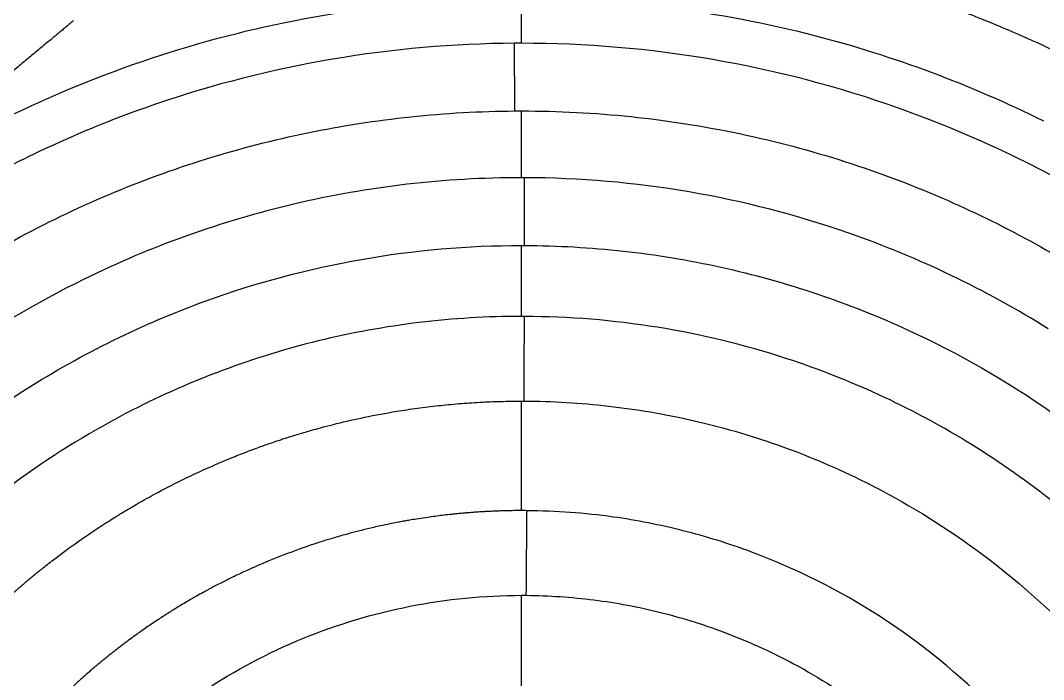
# Model space of a CAD drawing. Extents: x -50 to 28, y -10 to 124.
# Drawn here: x -16.81 to -5.93, y 46.26 to 53.27 of the extents above; entities that cross this region are included whole.
import ezdxf

# ---------------------------------------------------------------- set-up
doc = ezdxf.new("R2010")
doc.units = 0
doc.header["$MEASUREMENT"] = 0
doc.layers.add('GEOMETRY', color=2, linetype='Continuous', lineweight=25)

# ---------------------------------------------------------------- blocks, each defined once
blk = doc.blocks.new('2026 EXCURSION-ENTICE')
at = {"layer": 'GEOMETRY'}
for points, knots in [([(36.643, -38.985), (36.643, -38.954), (36.643, -38.921), (36.643, -38.852), (36.643, -38.816), (36.643, -38.704), (36.643, -38.626), (36.643, -38.472), (36.643, -38.396), (36.643, -38.292), (36.643, -38.259), (36.643, -38.196), (36.643, -38.166), (36.643, -38.111), (36.643, -38.085), (36.643, -38.037), (36.643, -38.014), (36.643, -37.969), (36.643, -37.946), (36.643, -37.902), (36.643, -37.879), (36.643, -37.767), (36.643, -37.678), (36.643, -37.23), (36.643, -36.871), (36.642, -36.148), (36.642, -35.785), (36.641, -35.053), (36.64, -34.685), (36.636, -33.578), (36.633, -32.836), (36.626, -31.733), (36.623, -31.367), (36.617, -30.639), (36.614, -30.277), (36.607, -29.558), (36.604, -29.2), (36.595, -28.484), (36.591, -28.127), (36.577, -27.054), (36.566, -26.339), (36.528, -24.198), (36.497, -22.774), (36.438, -20.634), (36.416, -19.92), (36.38, -18.848), (36.367, -18.49), (36.341, -17.775), (36.327, -17.417), (36.297, -16.702), (36.282, -16.344), (36.249, -15.628), (36.232, -15.269), (36.196, -14.553), (36.177, -14.195), (36.137, -13.479), (36.116, -13.121), (36.049, -12.049), (35.999, -11.335), (35.881, -9.907), (35.813, -9.194), (35.723, -8.393), (35.713, -8.304), (35.697, -8.17), (35.692, -8.126), (35.682, -8.037), (35.677, -7.992), (35.665, -7.903), (35.659, -7.858), (35.645, -7.768), (35.637, -7.724), (35.621, -7.636), (35.613, -7.592), (35.595, -7.504), (35.585, -7.459), (35.492, -7.062), (35.374, -6.717), (35.071, -6.059), (34.886, -5.746), (34.456, -5.162), (34.212, -4.892), (33.673, -4.406), (33.379, -4.191), (32.753, -3.824), (32.422, -3.672), (31.907, -3.497), (31.732, -3.448), (31.467, -3.387), (31.379, -3.369), (31.245, -3.345), (31.2, -3.337), (31.11, -3.324), (31.065, -3.318), (30.998, -3.309), (30.976, -3.306), (30.931, -3.301), (30.909, -3.299), (30.864, -3.293), (30.842, -3.291), (30.796, -3.285), (30.773, -3.283), (30.702, -3.274), (30.653, -3.269), (30.554, -3.258), (30.505, -3.252), (30.435, -3.244), (30.411, -3.242), (30.366, -3.237), (30.344, -3.234), (30.277, -3.227), (30.232, -3.222), (30.099, -3.208), (30.01, -3.198), (29.208, -3.116), (28.494, -3.054), (27.066, -2.944), (26.352, -2.898), (25.459, -2.845), (25.28, -2.835), (24.922, -2.815), (24.744, -2.806), (24.208, -2.777), (23.852, -2.76), (23.144, -2.726), (22.791, -2.71), (22.088, -2.679), (21.737, -2.665), (21.036, -2.637), (20.684, -2.624), (19.979, -2.599), (19.625, -2.587), (18.914, -2.564), (18.557, -2.554), (17.841, -2.533), (17.484, -2.523), (16.41, -2.495), (15.694, -2.478), (14.261, -2.448), (13.544, -2.435), (12.109, -2.411), (11.392, -2.401), (9.959, -2.383), (9.243, -2.375), (8.169, -2.366), (7.811, -2.363), (7.274, -2.359), (7.095, -2.358), (6.734, -2.356), (6.552, -2.355), (6.182, -2.353), (5.995, -2.352), (5.617, -2.35), (5.425, -2.349), (4.845, -2.347), (4.451, -2.346), (3.863, -2.344), (3.668, -2.344), (3.279, -2.343), (3.087, -2.343), (2.706, -2.342), (2.518, -2.342), (2.146, -2.341), (1.963, -2.341), (1.6, -2.34), (1.42, -2.34), (1.062, -2.34), (0.884, -2.34), (0.347, -2.34), (-0.011, -2.34), (-1.085, -2.34), (-1.8, -2.34), (-3.232, -2.343), (-3.947, -2.344), (-5.379, -2.349), (-6.094, -2.352), (-7.526, -2.361), (-8.241, -2.366), (-9.674, -2.38), (-10.391, -2.388), (-11.827, -2.407), (-12.546, -2.418), (-13.983, -2.443), (-14.701, -2.457), (-16.136, -2.488), (-16.853, -2.506), (-17.747, -2.53), (-17.926, -2.535), (-18.284, -2.546), (-18.463, -2.551), (-18.999, -2.567), (-19.355, -2.578), (-20.064, -2.602), (-20.415, -2.615), (-21.116, -2.641), (-21.464, -2.654), (-22.161, -2.683), (-22.51, -2.697), (-23.209, -2.729), (-23.561, -2.745), (-24.268, -2.78), (-24.623, -2.799), (-25.159, -2.828), (-25.338, -2.838), (-25.695, -2.859), (-25.874, -2.87), (-26.41, -2.903), (-26.768, -2.926), (-27.483, -2.976), (-27.841, -3.003), (-28.557, -3.061), (-28.914, -3.092), (-29.45, -3.142), (-29.628, -3.16), (-29.895, -3.187), (-29.984, -3.196), (-30.118, -3.21), (-30.163, -3.215), (-30.229, -3.222), (-30.252, -3.224), (-30.297, -3.229), (-30.321, -3.232), (-30.391, -3.239), (-30.44, -3.245), (-30.54, -3.256), (-30.59, -3.262), (-30.688, -3.273), (-30.735, -3.278), (-30.827, -3.289), (-30.871, -3.294), (-30.938, -3.302), (-30.96, -3.305), (-31.005, -3.31), (-31.027, -3.313), (-31.095, -3.322), (-31.14, -3.328), (-31.274, -3.349), (-31.363, -3.366), (-31.807, -3.459), (-32.154, -3.569), (-32.819, -3.858), (-33.137, -4.036), (-33.731, -4.452), (-34.006, -4.691), (-34.503, -5.218), (-34.725, -5.507), (-35.106, -6.124), (-35.265, -6.452), (-35.451, -6.963), (-35.505, -7.136), (-35.572, -7.401), (-35.592, -7.49), (-35.619, -7.624), (-35.627, -7.668), (-35.639, -7.735), (-35.643, -7.758), (-35.65, -7.802), (-35.654, -7.825), (-35.66, -7.869), (-35.663, -7.89), (-35.669, -7.933), (-35.672, -7.955), (-35.677, -8), (-35.68, -8.022), (-35.685, -8.067), (-35.688, -8.089), (-35.701, -8.2), (-35.711, -8.289), (-35.742, -8.556), (-35.761, -8.734), (-35.855, -9.624), (-35.919, -10.338), (-36.03, -11.766), (-36.078, -12.481), (-36.163, -13.91), (-36.201, -14.625), (-36.27, -16.055), (-36.301, -16.77), (-36.358, -18.201), (-36.383, -18.916), (-36.43, -20.345), (-36.45, -21.059), (-36.488, -22.485), (-36.505, -23.197), (-36.535, -24.622), (-36.549, -25.335), (-36.572, -26.763), (-36.583, -27.478), (-36.594, -28.372), (-36.596, -28.551), (-36.6, -28.909), (-36.602, -29.088), (-36.608, -29.625), (-36.612, -29.985), (-36.618, -30.708), (-36.621, -31.072), (-36.626, -31.804), (-36.629, -32.173), (-36.635, -33.282), (-36.638, -34.026), (-36.641, -35.133), (-36.642, -35.5), (-36.643, -36.23), (-36.643, -36.592), (-36.643, -37.313), (-36.643, -37.671), (-36.643, -38.074), (-36.643, -38.119), (-36.643, -38.208), (-36.643, -38.252), (-36.643, -38.338), (-36.643, -38.381), (-36.643, -38.463), (-36.643, -38.502), (-36.643, -38.619), (-36.643, -38.692), (-36.643, -38.837), (-36.643, -38.909), (-36.643, -38.985)], [0, 0, 0, 0, 0.000488, 0.000488, 0.000977, 0.000977, 0.001953, 0.001953, 0.00293, 0.00293, 0.003418, 0.003418, 0.003906, 0.003906, 0.004395, 0.004395, 0.004883, 0.004883, 0.005371, 0.005371, 0.005859, 0.005859, 0.007813, 0.007813, 0.015625, 0.015625, 0.023438, 0.023438, 0.03125, 0.03125, 0.046875, 0.046875, 0.054688, 0.054688, 0.0625, 0.0625, 0.070313, 0.070313, 0.078125, 0.078125, 0.09375, 0.09375, 0.125, 0.125, 0.140625, 0.140625, 0.148438, 0.148438, 0.15625, 0.15625, 0.164063, 0.164063, 0.171875, 0.171875, 0.179688, 0.179688, 0.1875, 0.1875, 0.203125, 0.203125, 0.21875, 0.21875, 0.220703, 0.220703, 0.22168, 0.22168, 0.222656, 0.222656, 0.223633, 0.223633, 0.224609, 0.224609, 0.225586, 0.225586, 0.226563, 0.226563, 0.234375, 0.234375, 0.242188, 0.242188, 0.25, 0.25, 0.257813, 0.257813, 0.265625, 0.265625, 0.269531, 0.269531, 0.271484, 0.271484, 0.272461, 0.272461, 0.273438, 0.273438, 0.273926, 0.273926, 0.274414, 0.274414, 0.274902, 0.274902, 0.275391, 0.275391, 0.276367, 0.276367, 0.277344, 0.277344, 0.277832, 0.277832, 0.27832, 0.27832, 0.279297, 0.279297, 0.28125, 0.28125, 0.296875, 0.296875, 0.3125, 0.3125, 0.316406, 0.316406, 0.320313, 0.320313, 0.328125, 0.328125, 0.335938, 0.335938, 0.34375, 0.34375, 0.351563, 0.351563, 0.359375, 0.359375, 0.367188, 0.367188, 0.375, 0.375, 0.390625, 0.390625, 0.40625, 0.40625, 0.421875, 0.421875, 0.4375, 0.4375, 0.445313, 0.445313, 0.449219, 0.449219, 0.453125, 0.453125, 0.457031, 0.457031, 0.460938, 0.460938, 0.46875, 0.46875, 0.472656, 0.472656, 0.476563, 0.476563, 0.480469, 0.480469, 0.484375, 0.484375, 0.488281, 0.488281, 0.492188, 0.492188, 0.5, 0.5, 0.515625, 0.515625, 0.53125, 0.53125, 0.546875, 0.546875, 0.5625, 0.5625, 0.578125, 0.578125, 0.59375, 0.59375, 0.609375, 0.609375, 0.625, 0.625, 0.628906, 0.628906, 0.632813, 0.632813, 0.640625, 0.640625, 0.648438, 0.648438, 0.65625, 0.65625, 0.664063, 0.664063, 0.671875, 0.671875, 0.679688, 0.679688, 0.683594, 0.683594, 0.6875, 0.6875, 0.695313, 0.695313, 0.703125, 0.703125, 0.710938, 0.710938, 0.714844, 0.714844, 0.716797, 0.716797, 0.717773, 0.717773, 0.718262, 0.718262, 0.71875, 0.71875, 0.719727, 0.719727, 0.720703, 0.720703, 0.72168, 0.72168, 0.722656, 0.722656, 0.723145, 0.723145, 0.723633, 0.723633, 0.724609, 0.724609, 0.726563, 0.726563, 0.734375, 0.734375, 0.742188, 0.742188, 0.75, 0.75, 0.757813, 0.757813, 0.765625, 0.765625, 0.769531, 0.769531, 0.771484, 0.771484, 0.772461, 0.772461, 0.772949, 0.772949, 0.773438, 0.773438, 0.773926, 0.773926, 0.774414, 0.774414, 0.774902, 0.774902, 0.775391, 0.775391, 0.777344, 0.777344, 0.78125, 0.78125, 0.796875, 0.796875, 0.8125, 0.8125, 0.828125, 0.828125, 0.84375, 0.84375, 0.859375, 0.859375, 0.875, 0.875, 0.890625, 0.890625, 0.90625, 0.90625, 0.921875, 0.921875, 0.925781, 0.925781, 0.929688, 0.929688, 0.9375, 0.9375, 0.945313, 0.945313, 0.953125, 0.953125, 0.96875, 0.96875, 0.976563, 0.976563, 0.984375, 0.984375, 0.992188, 0.992188, 0.993164, 0.993164, 0.994141, 0.994141, 0.995117, 0.995117, 0.996094, 0.996094, 0.998047, 0.998047, 1, 1, 1, 1]), ([(4.334, -24.856), (4.833, -25.022), (5.322, -25.217), (6.274, -25.66), (6.738, -25.909), (7.633, -26.459), (8.065, -26.76), (8.892, -27.409), (9.286, -27.757), (9.66, -28.127)], [0, 0, 0, 0, 0.25, 0.25, 0.5, 0.5, 0.75, 0.75, 1, 1, 1, 1]), ([(9.29, -28.531), (9.275, -28.516), (9.235, -28.476), (9.16, -28.403), (9.055, -28.302), (8.917, -28.174), (8.747, -28.02), (8.558, -27.855), (8.359, -27.689), (8.165, -27.533), (7.972, -27.384), (7.712, -27.19), (7.381, -26.958), (7.03, -26.729), (6.593, -26.464), (6.151, -26.219), (5.646, -25.969), (5.243, -25.786), (4.891, -25.641), (4.625, -25.538), (4.462, -25.479), (4.29, -25.418), (4.079, -25.347), (3.802, -25.26), (3.549, -25.187), (3.32, -25.126), (3.116, -25.074), (2.937, -25.032), (2.784, -24.998), (2.657, -24.972), (2.58, -24.956), (2.546, -24.95)], [0, 0, 0, 0, 0.008165, 0.021689, 0.040572, 0.064813, 0.094412, 0.129369, 0.162196, 0.194394, 0.225965, 0.256907, 0.319754, 0.382601, 0.419112, 0.51751, 0.578251, 0.637499, 0.68885, 0.725674, 0.747971, 0.755739, 0.796629, 0.834081, 0.868096, 0.898674, 0.925814, 0.949517, 0.969782, 0.98661, 1, 1, 1, 1]), ([(-6.417, -27.201), (-5.935, -26.912), (-5.434, -26.655), (-4.402, -26.212), (-3.871, -26.025), (-2.788, -25.725), (-2.237, -25.611), (-1.124, -25.46), (-0.562, -25.422), (-0.001, -25.422)], [0, 0, 0, 0, 0.25, 0.25, 0.5, 0.5, 0.75, 0.75, 1, 1, 1, 1]), ([(-0.001, -25.422), (0.524, -25.422), (1.049, -25.455), (2.09, -25.587), (2.607, -25.686), (3.115, -25.817)], [0, 0, 0, 0, 0.5, 0.5, 1, 1, 1, 1]), ([(-4.762, -25.657), (-4.773, -25.667), (-4.795, -25.686), (-4.828, -25.714), (-4.863, -25.744), (-4.9, -25.775), (-4.939, -25.807), (-4.999, -25.858), (-5.085, -25.928), (-5.191, -26.016), (-5.301, -26.108), (-5.403, -26.194), (-5.513, -26.287), (-5.655, -26.411), (-5.804, -26.544), (-5.941, -26.673), (-6.045, -26.775), (-6.142, -26.874), (-6.224, -26.962), (-6.284, -27.031), (-6.323, -27.078), (-6.354, -27.115), (-6.376, -27.145), (-6.397, -27.173), (-6.41, -27.192), (-6.417, -27.201)], [0, 0, 0, 0, 0.018607, 0.038084, 0.058432, 0.079649, 0.101734, 0.124685, 0.183382, 0.248911, 0.307015, 0.37313, 0.425637, 0.497546, 0.622224, 0.689577, 0.747232, 0.814743, 0.872818, 0.90597, 0.936084, 0.953506, 0.969961, 0.985457, 1, 1, 1, 1]), ([(3.115, -25.817), (3.535, -25.926), (3.949, -26.056), (4.762, -26.36), (5.161, -26.532), (5.549, -26.726)], [0, 0, 0, 0, 0.5, 0.5, 1, 1, 1, 1]), ([(-0.075, -25.9), (-0.723, -25.904), (-1.37, -25.961), (-2.648, -26.178), (-3.278, -26.338), (-4.503, -26.759), (-5.099, -27.019), (-6.241, -27.632), (-6.787, -27.985), (-7.301, -28.38)], [0, 0, 0, 0, 0.25, 0.25, 0.5, 0.5, 0.75, 0.75, 1, 1, 1, 1]), ([(-0.071, -26.62), (-0.071, -26.56), (-0.071, -26.501), (-0.072, -26.381), (-0.072, -26.321), (-0.073, -26.2), (-0.073, -26.14), (-0.074, -26.02), (-0.074, -25.96), (-0.075, -25.9)], [0, 0, 0, 0, 0.25, 0.25, 0.5, 0.5, 0.75, 0.75, 1, 1, 1, 1]), ([(4.008, -26.59), (3.366, -26.362), (2.705, -26.189), (1.362, -25.958), (0.681, -25.9), (0, -25.9)], [0, 0, 0, 0, 0.5, 0.5, 1, 1, 1, 1]), ([(-8.037, -29.992), (-7.778, -29.728), (-7.506, -29.477), (-6.938, -29.003), (-6.642, -28.779), (-6.031, -28.363), (-5.714, -28.17), (-5.065, -27.816), (-4.731, -27.655), (-4.05, -27.367), (-3.702, -27.239), (-2.995, -27.02), (-2.637, -26.927), (-1.912, -26.778), (-1.546, -26.721), (-0.81, -26.643), (-0.441, -26.623), (-0.071, -26.62)], [0, 0, 0, 0, 0.125, 0.125, 0.25, 0.25, 0.375, 0.375, 0.5, 0.5, 0.625, 0.625, 0.75, 0.75, 0.875, 0.875, 1, 1, 1, 1]), ([(0, -26.62), (0.389, -26.62), (0.778, -26.64), (1.552, -26.721), (1.937, -26.781), (2.698, -26.941), (3.074, -27.041), (3.815, -27.279), (4.179, -27.417), (4.535, -27.574)], [0, 0, 0, 0, 0.25, 0.25, 0.5, 0.5, 0.75, 0.75, 1, 1, 1, 1]), ([(6.346, -27.717), (5.978, -27.488), (5.598, -27.278), (4.817, -26.902), (4.416, -26.735), (4.008, -26.59)], [0, 0, 0, 0, 0.5, 0.5, 1, 1, 1, 1]), ([(0, -27.33), (-0.407, -27.33), (-0.814, -27.353), (-1.622, -27.447), (-2.023, -27.518), (-2.419, -27.611)], [0, 0, 0, 0, 0.5, 0.5, 1, 1, 1, 1]), ([(0.031, -28.051), (0.031, -27.991), (0.031, -27.931), (0.031, -27.811), (0.032, -27.751), (0.032, -27.631), (0.032, -27.57), (0.032, -27.45), (0.033, -27.39), (0.033, -27.33)], [0, 0, 0, 0, 0.25, 0.25, 0.5, 0.5, 0.75, 0.75, 1, 1, 1, 1]), ([(3.48, -27.92), (2.927, -27.727), (2.358, -27.58), (1.204, -27.382), (0.618, -27.332), (0.033, -27.33)], [0, 0, 0, 0, 0.5, 0.5, 1, 1, 1, 1]), ([(-2.419, -27.611), (-2.804, -27.701), (-3.184, -27.814), (-3.929, -28.08), (-4.294, -28.235), (-4.649, -28.409)], [0, 0, 0, 0, 0.5, 0.5, 1, 1, 1, 1]), ([(4.535, -27.574), (5.167, -27.852), (5.774, -28.188), (6.915, -28.965), (7.449, -29.407), (7.939, -29.893)], [0, 0, 0, 0, 0.5, 0.5, 1, 1, 1, 1]), ([(5.599, -28.937), (5.266, -28.729), (4.922, -28.539), (4.214, -28.2), (3.85, -28.049), (3.48, -27.92)], [0, 0, 0, 0, 0.5, 0.5, 1, 1, 1, 1]), ([(-3.352, -28.639), (-2.816, -28.445), (-2.263, -28.297), (-1.14, -28.1), (-0.57, -28.05), (0, -28.051)], [0, 0, 0, 0, 0.5, 0.5, 1, 1, 1, 1]), ([(0.031, -28.051), (0.382, -28.052), (0.733, -28.072), (1.432, -28.149), (1.779, -28.206), (2.466, -28.358), (2.805, -28.452), (3.471, -28.677), (3.798, -28.807), (4.117, -28.954)], [0, 0, 0, 0, 0.25, 0.25, 0.5, 0.5, 0.75, 0.75, 1, 1, 1, 1]), ([(-4.649, -28.409), (-5.167, -28.663), (-5.664, -28.959), (-6.602, -29.63), (-7.044, -30.003), (-7.453, -30.41)], [0, 0, 0, 0, 0.5, 0.5, 1, 1, 1, 1]), ([(-6.944, -30.921), (-6.691, -30.668), (-6.424, -30.43), (-5.866, -29.983), (-5.574, -29.775), (-4.971, -29.392), (-4.659, -29.217), (-4.017, -28.901), (-3.688, -28.761), (-3.352, -28.639)], [0, 0, 0, 0, 0.25, 0.25, 0.5, 0.5, 0.75, 0.75, 1, 1, 1, 1]), ([(0, -28.805), (-0.363, -28.805), (-0.727, -28.827), (-1.448, -28.914), (-1.807, -28.98), (-2.16, -29.066)], [0, 0, 0, 0, 0.5, 0.5, 1, 1, 1, 1]), ([(0.028, -29.706), (0.028, -29.669), (0.028, -29.631), (0.029, -29.556), (0.029, -29.519), (0.029, -29.444), (0.029, -29.407), (0.03, -29.332), (0.03, -29.294), (0.03, -29.219), (0.03, -29.182), (0.03, -29.107), (0.031, -29.069), (0.031, -28.994), (0.031, -28.956), (0.031, -28.881), (0.031, -28.843), (0.031, -28.806)], [0, 0, 0, 0, 0.125, 0.125, 0.25, 0.25, 0.375, 0.375, 0.5, 0.5, 0.625, 0.625, 0.75, 0.75, 0.875, 0.875, 1, 1, 1, 1]), ([(2.821, -29.255), (2.372, -29.108), (1.911, -28.996), (0.977, -28.846), (0.504, -28.807), (0.031, -28.806)], [0, 0, 0, 0, 0.5, 0.5, 1, 1, 1, 1]), ([(4.117, -28.954), (4.65, -29.199), (5.161, -29.493), (6.122, -30.166), (6.572, -30.545), (6.985, -30.962)], [0, 0, 0, 0, 0.5, 0.5, 1, 1, 1, 1]), ([(-2.16, -29.066), (-2.502, -29.15), (-2.84, -29.254), (-3.501, -29.5), (-3.824, -29.642), (-4.138, -29.803)], [0, 0, 0, 0, 0.5, 0.5, 1, 1, 1, 1]), ([(4.725, -30.132), (4.426, -29.95), (4.117, -29.785), (3.481, -29.492), (3.154, -29.364), (2.821, -29.255)], [0, 0, 0, 0, 0.5, 0.5, 1, 1, 1, 1]), ([(-2.581, -30.124), (-2.566, -30.119), (-2.534, -30.108), (-2.481, -30.091), (-2.42, -30.072), (-2.351, -30.051), (-2.241, -30.019), (-2.112, -29.983), (-1.909, -29.931), (-1.655, -29.873), (-1.405, -29.827), (-1.217, -29.797), (-1.107, -29.781), (-0.997, -29.767), (-0.887, -29.754), (-0.776, -29.743), (-0.666, -29.733), (-0.555, -29.725), (-0.444, -29.718), (-0.333, -29.713), (-0.222, -29.709), (-0.111, -29.707), (-0.037, -29.706), (0, -29.706)], [0, 0, 0, 0, 0.018003, 0.039146, 0.06343, 0.090853, 0.121417, 0.194888, 0.244033, 0.359986, 0.492495, 0.534787, 0.577079, 0.619371, 0.661663, 0.703955, 0.746247, 0.788539, 0.830831, 0.873123, 0.915416, 0.957708, 1, 1, 1, 1]), ([(0.028, -29.706), (0.328, -29.707), (0.627, -29.725), (1.223, -29.793), (1.519, -29.843), (1.811, -29.909)], [0, 0, 0, 0, 0.5, 0.5, 1, 1, 1, 1]), ([(-4.138, -29.803), (-4.551, -30.015), (-4.949, -30.258), (-5.702, -30.804), (-6.057, -31.105), (-6.387, -31.432)], [0, 0, 0, 0, 0.5, 0.5, 1, 1, 1, 1]), ([(1.811, -29.909), (2.119, -29.979), (2.423, -30.067), (3.02, -30.277), (3.312, -30.4), (3.595, -30.539)], [0, 0, 0, 0, 0.5, 0.5, 1, 1, 1, 1]), ([(-4.318, -30.939), (-4.305, -30.931), (-4.275, -30.912), (-4.225, -30.882), (-4.164, -30.845), (-4.091, -30.803), (-4.007, -30.755), (-3.872, -30.68), (-3.699, -30.589), (-3.49, -30.487), (-3.276, -30.39), (-3.075, -30.305), (-2.897, -30.236), (-2.767, -30.188), (-2.665, -30.152), (-2.606, -30.132), (-2.581, -30.124)], [0, 0, 0, 0, 0.023879, 0.054373, 0.091479, 0.1352, 0.185533, 0.242481, 0.376646, 0.490167, 0.605611, 0.742762, 0.83093, 0.903193, 0.95955, 1, 1, 1, 1]), ([(6.431, -31.476), (6.175, -31.219), (5.904, -30.977), (5.333, -30.528), (5.035, -30.321), (4.725, -30.132)], [0, 0, 0, 0, 0.5, 0.5, 1, 1, 1, 1]), ([(3.595, -30.539), (4.002, -30.738), (4.392, -30.971), (5.128, -31.497), (5.474, -31.791), (5.794, -32.112)], [0, 0, 0, 0, 0.5, 0.5, 1, 1, 1, 1]), ([(-0.309, -30.878), (-0.326, -30.879), (-0.36, -30.88), (-0.41, -30.883), (-0.461, -30.886), (-0.511, -30.89), (-0.562, -30.894), (-0.612, -30.898), (-0.663, -30.903), (-0.713, -30.908), (-0.772, -30.914), (-0.867, -30.925), (-0.978, -30.94), (-1.089, -30.956), (-1.167, -30.969), (-1.212, -30.977), (-1.23, -30.98)], [0, 0, 0, 0, 0.0545746, 0.1091492, 0.1637237, 0.2182981, 0.2728725, 0.3274467, 0.3820208, 0.4365948, 0.4911686, 0.5743207, 0.7449819, 0.8533333, 0.9383395, 1, 1, 1, 1]), ([(0, -30.871), (-0.005, -30.871), (-0.019, -30.871), (-0.059, -30.871), (-0.124, -30.872), (-0.198, -30.874), (-0.262, -30.876), (-0.294, -30.878), (-0.309, -30.878)], [0, 0, 0, 0, 0.046656, 0.136211, 0.386863, 0.682562, 0.854722, 1, 1, 1, 1]), ([(0.051, -31.772), (0.051, -31.735), (0.052, -31.698), (0.052, -31.623), (0.053, -31.585), (0.053, -31.511), (0.053, -31.473), (0.054, -31.398), (0.054, -31.361), (0.055, -31.285), (0.055, -31.248), (0.056, -31.173), (0.056, -31.135), (0.057, -31.06), (0.057, -31.022), (0.058, -30.947), (0.058, -30.909), (0.059, -30.872)], [0, 0, 0, 0, 0.125, 0.125, 0.25, 0.25, 0.375, 0.375, 0.5, 0.5, 0.625, 0.625, 0.75, 0.75, 0.875, 0.875, 1, 1, 1, 1]), ([(-5.754, -32.072), (-5.74, -32.059), (-5.714, -32.033), (-5.674, -31.994), (-5.634, -31.956), (-5.593, -31.917), (-5.552, -31.879), (-5.511, -31.842), (-5.47, -31.804), (-5.428, -31.767), (-5.386, -31.73), (-5.344, -31.694), (-5.302, -31.657), (-5.259, -31.621), (-5.216, -31.586), (-5.173, -31.55), (-5.13, -31.515), (-5.059, -31.459), (-4.923, -31.352), (-4.752, -31.227), (-4.584, -31.111), (-4.47, -31.036), (-4.385, -30.981), (-4.337, -30.951), (-4.318, -30.939)], [0, 0, 0, 0, 0.03043, 0.060861, 0.091291, 0.121721, 0.152152, 0.182582, 0.213013, 0.243443, 0.273874, 0.304304, 0.334734, 0.365165, 0.395595, 0.426025, 0.456456, 0.486886, 0.574008, 0.740221, 0.833499, 0.907888, 0.963388, 1, 1, 1, 1]), ([(-1.23, -30.98), (-1.243, -30.982), (-1.274, -30.988), (-1.331, -30.999), (-1.408, -31.014), (-1.513, -31.036), (-1.633, -31.064), (-1.76, -31.096), (-1.889, -31.13), (-2.013, -31.166), (-2.126, -31.201), (-2.211, -31.229), (-2.259, -31.245), (-2.279, -31.252)], [0, 0, 0, 0, 0.0347386, 0.0882616, 0.1605684, 0.2516585, 0.3843948, 0.5024402, 0.6140467, 0.7520233, 0.8589044, 0.9415636, 1, 1, 1, 1]), ([(2.439, -31.309), (2.203, -31.221), (1.961, -31.146), (1.472, -31.023), (1.225, -30.974), (0.975, -30.939)], [0, 0, 0, 0, 0.5, 0.5, 1, 1, 1, 1]), ([(-2.279, -31.252), (-2.293, -31.257), (-2.327, -31.268), (-2.385, -31.289), (-2.459, -31.317), (-2.561, -31.355), (-2.677, -31.402), (-2.802, -31.455), (-2.925, -31.51), (-3.044, -31.566), (-3.152, -31.619), (-3.233, -31.661), (-3.278, -31.684), (-3.295, -31.694)], [0, 0, 0, 0, 0.0401289, 0.09589, 0.1672829, 0.2543071, 0.3909136, 0.5058918, 0.6200062, 0.7545234, 0.8636452, 0.9454711, 1, 1, 1, 1]), ([(-3.295, -31.694), (-3.307, -31.7), (-3.337, -31.716), (-3.39, -31.745), (-3.459, -31.783), (-3.553, -31.838), (-3.66, -31.901), (-3.773, -31.972), (-3.884, -32.044), (-3.993, -32.118), (-4.089, -32.187), (-4.161, -32.239), (-4.198, -32.267), (-4.212, -32.277)], [0, 0, 0, 0, 0.037234, 0.092388, 0.165462, 0.256455, 0.391999, 0.508386, 0.625605, 0.756133, 0.871677, 0.952967, 1, 1, 1, 1]), ([(-4.304, -33.545), (-4.022, -33.264), (-3.712, -33.012), (-3.049, -32.572), (-2.696, -32.384), (-1.96, -32.081), (-1.577, -31.966), (-0.796, -31.811), (-0.398, -31.772), (0, -31.772)], [0, 0, 0, 0, 0.25, 0.25, 0.5, 0.5, 0.75, 0.75, 1, 1, 1, 1]), ([(0.051, -31.772), (0.291, -31.774), (0.531, -31.791), (1.008, -31.851), (1.245, -31.895), (1.478, -31.954)], [0, 0, 0, 0, 0.5, 0.5, 1, 1, 1, 1]), ([(1.478, -31.954), (1.725, -32.015), (1.968, -32.092), (2.443, -32.276), (2.674, -32.382), (2.898, -32.503)], [0, 0, 0, 0, 0.5, 0.5, 1, 1, 1, 1]), ([(-4.212, -32.277), (-4.226, -32.288), (-4.255, -32.31), (-4.299, -32.343), (-4.342, -32.377), (-4.384, -32.41), (-4.427, -32.445), (-4.469, -32.479), (-4.511, -32.514), (-4.553, -32.55), (-4.602, -32.593), (-4.675, -32.657), (-4.753, -32.727), (-4.827, -32.797), (-4.883, -32.851), (-4.92, -32.887), (-4.939, -32.905)], [0, 0, 0, 0, 0.0567517, 0.1135035, 0.1702553, 0.2270071, 0.283759, 0.3405108, 0.3972626, 0.4540144, 0.5107661, 0.6023158, 0.7576438, 0.8384289, 0.9192143, 1, 1, 1, 1]), ([(2.898, -32.503), (3.171, -32.65), (3.433, -32.817), (3.927, -33.19), (4.161, -33.396), (4.377, -33.618)], [0, 0, 0, 0, 0.5, 0.5, 1, 1, 1, 1])]:
    blk.add_open_spline(points, degree=3, knots=knots, dxfattribs=at)
for points in [[(0, -25.9), (0, -25.74), (0, -25.581), (0, -25.422)], [(0, -25.9), (-0.025, -25.9), (-0.05, -25.9), (-0.075, -25.9)], [(-0.071, -26.62), (-0.047, -26.62), (-0.024, -26.62), (0, -26.62)], [(0, -27.33), (0, -27.093), (0, -26.857), (0, -26.62)], [(0.033, -27.33), (0.022, -27.33), (0.011, -27.33), (0, -27.33)], [(0, -28.051), (0.01, -28.051), (0.02, -28.051), (0.031, -28.051)], [(0, -28.805), (0, -28.554), (0, -28.302), (0, -28.051)], [(0.031, -28.806), (0.021, -28.805), (0.01, -28.805), (0, -28.805)], [(0, -29.706), (0.009, -29.706), (0.019, -29.706), (0.028, -29.706)], [(0, -30.871), (0, -30.483), (0, -30.095), (0, -29.706)], [(0.059, -30.872), (0.039, -30.871), (0.02, -30.871), (0, -30.871)], [(0.975, -30.939), (0.671, -30.897), (0.365, -30.874), (0.059, -30.872)], [(3.814, -31.999), (3.383, -31.72), (2.921, -31.488), (2.439, -31.309)], [(0, -31.772), (0.017, -31.772), (0.034, -31.772), (0.051, -31.772)], [(0, -33.187), (0, -32.715), (0, -32.244), (0, -31.772)], [(5.02, -32.987), (4.657, -32.614), (4.251, -32.282), (3.814, -31.999)]]:
    blk.add_open_spline(points, degree=3, dxfattribs=at)

msp = doc.modelspace()

# ---------------------------------------------------------------- block references
msp.add_blockref('2026 EXCURSION-ENTICE', (-11.482, 78.927))

doc.saveas('drawing.dxf')
